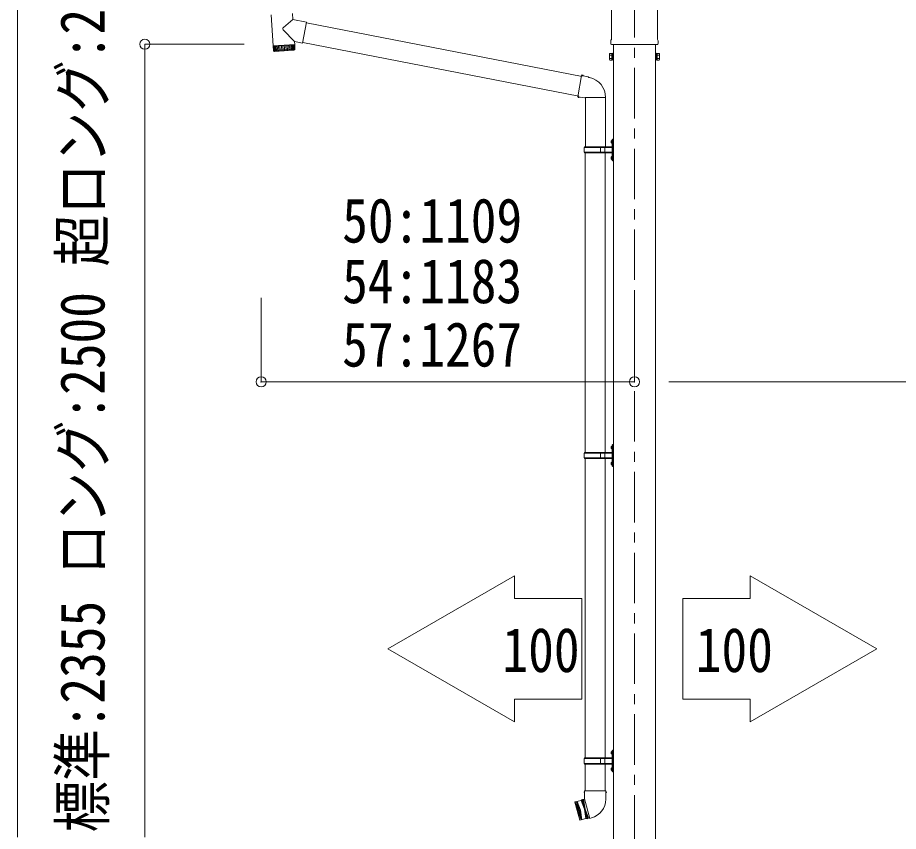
# Model space of a CAD drawing. Units: millimetres at full size, sheet at 1:30; details may follow other scales. Extents: x -8432 to 8432, y -5820 to 5820.
# Drawn here: x -406 to 2209, y -3118 to -700 of the extents above; entities that cross this region are included whole.
import ezdxf
from ezdxf.enums import TextEntityAlignment as Align

# ---------------------------------------------------------------- set-up
doc = ezdxf.new("R2010")
doc.units = ezdxf.units.MM
doc.header["$LTSCALE"] = 30
doc.header["$PDMODE"] = 32
doc.header["$PDSIZE"] = 30
doc.linetypes.add('CHAIN1', pattern=[8, 5, -1, 1, -1])
for name, color, linetype, lineweight in [('0-1_本体', 5, 'CHAIN1', 9), ('0-3_ELV2', 7, 'Continuous', 9), ('0-6_OTH_LINE', 7, 'Continuous', 9), ('0-9_OUTLINE', 7, 'Continuous', 9), ('0-E_DET2', 6, 'Continuous', 9)]:
    doc.layers.add(name, color=color, linetype=linetype, lineweight=lineweight)
doc.styles.add('ＭＳ ゴシック', font='')
doc.styles.get('ＭＳ ゴシック').set_extended_font_data('MS Gothic')

msp = doc.modelspace()

# ---------------------------------------------------------------- linework, layer by layer
at = {"layer": '0-1_本体'}
msp.add_line((1425.21, -609.63), (1425.21, -3685.06), dxfattribs=at)
at = {"layer": '0-3_ELV2', "color": 4}
for p, q in [((1356.96, -638.42), (1356.96, -765.18)), ((1493.46, -765.18), (1493.46, -638.42)), ((1354.96, -777.05), (1354.96, -769.05)), ((1356.66, -780.45), (1356.66, -780.45)), ((1356.75, -765.59), (1356.75, -765.59)), ((1356.96, -780.55), (1356.94, -780.55)), ((1356.96, -780.55), (1493.46, -780.55)), ((1362.71, -3634.45), (1362.71, -780.55)), ((1487.71, -780.55), (1487.71, -3634.45)), ((1493.48, -780.55), (1493.46, -780.55)), ((1493.67, -765.59), (1493.67, -765.59)), ((1495.46, -769.05), (1495.46, -777.05)), ((1351.21, -807.95), (1351.97, -806.64)), ((1351.21, -807.95), (1351.21, -824.95)), ((1358.21, -806.64), (1351.97, -806.64)), ((1358.21, -826.27), (1358.21, -806.64)), ((1358.21, -807.25), (1360.71, -807.25)), ((1492.21, -807.25), (1489.71, -807.25)), ((1492.21, -826.27), (1492.21, -806.64)), ((1492.21, -806.64), (1498.45, -806.64)), ((1499.21, -807.95), (1498.45, -806.64)), ((1499.21, -807.95), (1499.21, -824.95)), ((1351.21, -824.95), (1351.97, -826.27)), ((1358.21, -811.54), (1351.97, -811.54)), ((1358.21, -821.36), (1351.97, -821.36)), ((1358.21, -826.27), (1351.97, -826.27)), ((1360.71, -825.65), (1358.21, -825.65)), ((1487.71, -826.95), (1489.71, -826.95)), ((1489.71, -825.65), (1492.21, -825.65)), ((1492.21, -811.54), (1498.45, -811.54)), ((1492.21, -821.36), (1498.45, -821.36)), ((1492.21, -826.27), (1498.45, -826.27)), ((1499.21, -824.95), (1498.45, -826.27))]:
    msp.add_line(p, q, dxfattribs=at)
for points in [[(1356.77, -780.51), (1356.72, -780.49), (1356.66, -780.45)], [(1356.94, -780.55), (1356.79, -780.52), (1356.77, -780.51)], [(1493.65, -780.51), (1493.5, -780.55), (1493.48, -780.55)], [(1493.76, -780.45), (1493.76, -780.45), (1493.65, -780.51)], [(1489.71, -826.95), (1489.71, -805.95), (1487.71, -805.95)]]:
    msp.add_lwpolyline(points, dxfattribs=at)
msp.add_lwpolyline([(1360.71, -826.95), (1360.71, -805.95), (1362.71, -805.95), (1362.71, -826.95)], close=True, dxfattribs=at)
for centre, radius, start, end in [((1359.21, -769.05), 4.25, 125.37642, 180), ((1359.21, -777.05), 4.25, 180, 233.11111), ((1356.46, -765.18), 0.5, 305.4181, 359.95288), ((1493.96, -765.18), 0.5, 180.04713, 234.58188), ((1491.21, -769.05), 4.25, 0, 54.62358), ((1491.21, -777.05), 4.25, 306.88889, 0), ((1355.56, -809.09), 4.34, 145.61575, 214.38425), ((1494.87, -809.09), 4.34, 325.61575, 34.38425), ((1367.45, -816.45), 16.24, 162.41205, 197.58795), ((1355.56, -823.81), 4.34, 145.61575, 214.38425), ((1482.97, -816.45), 16.24, 342.41205, 17.58795), ((1494.87, -823.81), 4.34, 325.61575, 34.38425)]:
    msp.add_arc(centre, radius, start, end, dxfattribs=at)
at = {"layer": '0-6_OTH_LINE', "color": 6}
for p, q in [((316.66, -1782.39), (316.66, -1532.39)), ((1425.21, -1782.39), (1425.21, -1532.39)), ((1425.21, -1782.39), (316.66, -1782.39)), ((4325.21, -1782.39), (1527.35, -1782.39))]:
    msp.add_line(p, q, dxfattribs=at)
at = {"layer": '0-6_OTH_LINE'}
for p, q in [((1068.59, -2358.1), (1068.59, -2425.3)), ((1768.86, -2358.1), (1768.86, -2425.3)), ((1068.59, -2724.9), (1268.99, -2724.9)), ((1768.86, -2724.9), (1568.46, -2724.9)), ((1768.86, -2724.9), (1768.86, -2792.1))]:
    msp.add_line(p, q, dxfattribs=at)
for points in [[(1068.59, -2724.9), (1068.59, -2792.1), (692.73, -2575.1), (1068.59, -2358.1)], [(1768.86, -2792.1), (2144.72, -2575.1), (1768.86, -2358.1)], [(1068.59, -2425.3), (1268.99, -2425.3), (1268.99, -2724.9)], [(1768.86, -2425.3), (1568.46, -2425.3), (1568.46, -2724.9)]]:
    msp.add_lwpolyline(points, dxfattribs=at)
at = {"layer": '0-6_OTH_LINE', "color": 6}
for p in [(316.66, -1782.39), (1425.21, -1782.39)]:
    msp.add_point(p, dxfattribs=at)
at = {"layer": '0-9_OUTLINE'}
for p, q in [((345.97, -692.31), (352.41, -784.49)), ((411.09, -706.06), (382.78, -729.52)), ((409.81, -687.85), (411.09, -706.06)), ((451.84, -713.99), (411.09, -706.06)), ((451.84, -713.99), (439.78, -776.02)), ((1270.32, -874.86), (451.51, -715.7)), ((415.65, -771.33), (382.38, -736.85)), ((352.41, -784.49), (416.26, -780.02)), ((416.33, -781.02), (352.48, -785.48)), ((356.9, -784.17), (356.99, -785.17)), ((368.44, -784.37), (369.49, -799.33)), ((372.45, -784.09), (373.49, -799.05)), ((376.68, -783.79), (377.73, -798.76)), ((381.07, -783.49), (382.11, -798.45)), ((385.52, -783.17), (386.57, -798.14)), ((389.95, -782.87), (390.99, -797.83)), ((394.27, -782.56), (395.32, -797.53)), ((398.4, -782.27), (399.45, -797.24)), ((402.26, -782), (403.3, -796.97)), ((405.77, -781.76), (406.81, -796.72)), ((408.86, -781.54), (409.91, -796.51)), ((411.48, -781.36), (412.52, -796.32)), ((411.77, -780.34), (411.82, -781.34)), ((413.57, -781.21), (414.61, -796.18)), ((415.09, -781.11), (416.14, -796.07)), ((415.65, -771.33), (416.26, -780.02)), ((415.65, -771.33), (439.78, -776.02)), ((417.01, -794.06), (416.33, -781.02)), ((1259.95, -933.67), (440.12, -774.31)), ((352.48, -785.48), (353.62, -798.49)), ((354.2, -800.02), (353.18, -785.44)), ((353.62, -798.44), (417.01, -794)), ((354.41, -785.35), (355.45, -800.31)), ((357.27, -800.19), (356.22, -785.22)), ((414.22, -797.21), (356.82, -801.22)), ((358.58, -785.06), (359.63, -800.02)), ((362.49, -799.82), (361.44, -784.86)), ((365.8, -799.59), (364.75, -784.63)), ((1268.16, -872.46), (1257.1, -935.19)), ((1268.16, -872.46), (1269.31, -870.48)), ((1268.16, -872.46), (1287.8, -876.27)), ((1269.31, -870.48), (1272.87, -871.1)), ((1272.87, -871.1), (1273.28, -873.45)), ((1287.8, -876.27), (1289.48, -877.9)), ((1289.48, -877.9), (1291.6, -878.35)), ((1257.1, -935.19), (1257.5, -937.44)), ((1257.1, -935.19), (1276.86, -938.32)), ((1257.5, -937.44), (1261.06, -938.07)), ((1261.06, -938.07), (1262.25, -936.01)), ((1276.86, -938.32), (1279.06, -937.34)), ((1279.06, -937.34), (1279.06, -937.37)), ((1279.23, -937.56), (1279.92, -937.69)), ((1279.36, -937.59), (1279.36, -1084.45)), ((1338.39, -937.73), (1280.03, -937.73)), ((1339.2, -937.56), (1338.5, -937.69)), ((1339.06, -937.59), (1339.06, -1084.45)), ((1356.41, -1067.31), (1358.46, -1068.3)), ((1357.68, -1065.3), (1358.31, -1065.3)), ((1357.68, -1065.3), (1357.68, -1073.6)), ((1358.31, -1065.3), (1358.71, -1065.7)), ((1358.46, -1068.3), (1359.07, -1069.45)), ((1360.71, -1060.95), (1358.71, -1062.95)), ((1358.71, -1062.95), (1358.71, -1123.95)), ((1360.71, -1060.95), (1360.71, -1125.95)), ((1360.71, -1060.95), (1362.71, -1060.95)), ((1275.71, -1086.45), (1276.71, -1084.45)), ((1275.71, -1100.45), (1275.71, -1086.45)), ((1324.21, -1086.45), (1275.71, -1086.45)), ((1358.21, -1084.45), (1276.71, -1084.45)), ((1324.21, -1102.45), (1324.21, -1084.45)), ((1324.96, -1084.45), (1326.96, -1086.45)), ((1358.21, -1086.45), (1326.96, -1086.45)), ((1337.34, -1086.45), (1335.34, -1084.45)), ((1337.34, -1100.45), (1337.34, -1086.45)), ((1357.68, -1073.6), (1358.31, -1073.6)), ((1275.71, -1100.45), (1276.71, -1102.45)), ((1324.21, -1100.45), (1275.71, -1100.45)), ((1276.71, -1102.45), (1358.21, -1102.45)), ((1278.86, -1102.45), (1278.86, -1991.95)), ((1324.96, -1102.45), (1326.96, -1100.45)), ((1358.21, -1100.45), (1326.96, -1100.45)), ((1337.34, -1100.45), (1335.34, -1102.45)), ((1338.56, -1102.45), (1338.56, -1991.95)), ((1356.41, -1115.31), (1358.46, -1116.3)), ((1357.68, -1113.3), (1358.31, -1113.3)), ((1357.68, -1113.3), (1357.68, -1121.6)), ((1357.68, -1121.6), (1358.31, -1121.6)), ((1358.31, -1113.3), (1358.31, -1121.6)), ((1358.31, -1113.3), (1358.71, -1113.7)), ((1358.31, -1121.6), (1358.71, -1121.2)), ((1358.46, -1116.3), (1359.07, -1117.45)), ((1358.71, -1123.95), (1360.71, -1125.95)), ((1362.71, -1125.95), (1360.71, -1125.95)), ((1356.41, -1974.81), (1358.46, -1975.8)), ((1357.68, -1972.8), (1358.31, -1972.8)), ((1357.68, -1972.8), (1357.68, -1981.1)), ((1357.68, -1981.1), (1358.31, -1981.1)), ((1358.31, -1972.8), (1358.71, -1973.2)), ((1358.46, -1975.8), (1359.07, -1976.95)), ((1360.71, -1968.45), (1358.71, -1970.45)), ((1358.71, -1970.45), (1358.71, -2031.45)), ((1360.71, -1968.45), (1360.71, -2033.45)), ((1360.71, -1968.45), (1362.71, -1968.45)), ((1275.71, -1993.95), (1276.71, -1991.95)), ((1275.71, -2007.95), (1275.71, -1993.95)), ((1324.21, -1993.95), (1275.71, -1993.95)), ((1275.71, -2007.95), (1276.71, -2009.95)), ((1324.21, -2007.95), (1275.71, -2007.95)), ((1358.21, -1991.95), (1276.71, -1991.95)), ((1276.71, -2009.95), (1358.21, -2009.95)), ((1278.86, -2009.95), (1278.86, -2899.45)), ((1324.21, -2009.95), (1324.21, -1991.95)), ((1324.96, -1991.95), (1326.96, -1993.95)), ((1324.96, -2009.95), (1326.96, -2007.95)), ((1358.21, -1993.95), (1326.96, -1993.95)), ((1358.21, -2007.95), (1326.96, -2007.95)), ((1337.34, -1993.95), (1335.34, -1991.95)), ((1337.34, -2007.95), (1335.34, -2009.95)), ((1337.34, -2007.95), (1337.34, -1993.95)), ((1338.56, -2009.95), (1338.56, -2899.45)), ((1356.41, -2022.81), (1358.46, -2023.8)), ((1357.68, -2020.8), (1358.31, -2020.8)), ((1357.68, -2020.8), (1357.68, -2029.1)), ((1357.68, -2029.1), (1358.31, -2029.1)), ((1358.31, -2020.8), (1358.31, -2029.1)), ((1358.31, -2020.8), (1358.71, -2021.2)), ((1358.31, -2029.1), (1358.71, -2028.7)), ((1358.46, -2023.8), (1359.07, -2024.95)), ((1358.71, -2031.45), (1360.71, -2033.45)), ((1362.71, -2033.45), (1360.71, -2033.45)), ((1360.71, -2875.95), (1358.71, -2877.95)), ((1360.71, -2875.95), (1360.71, -2940.95)), ((1360.71, -2875.95), (1362.71, -2875.95)), ((1275.71, -2901.45), (1276.71, -2899.45)), ((1275.71, -2915.45), (1275.71, -2901.45)), ((1324.21, -2901.45), (1275.71, -2901.45)), ((1358.21, -2899.45), (1276.71, -2899.45)), ((1324.21, -2917.45), (1324.21, -2899.45)), ((1324.96, -2899.45), (1326.96, -2901.45)), ((1358.21, -2901.45), (1326.96, -2901.45)), ((1337.34, -2901.45), (1335.34, -2899.45)), ((1337.34, -2915.45), (1337.34, -2901.45)), ((1356.41, -2882.31), (1358.46, -2883.3)), ((1357.68, -2880.3), (1358.31, -2880.3)), ((1357.68, -2880.3), (1357.68, -2888.6)), ((1357.68, -2888.6), (1358.31, -2888.6)), ((1358.31, -2880.3), (1358.71, -2880.7)), ((1358.46, -2883.3), (1359.07, -2884.45)), ((1358.71, -2877.95), (1358.71, -2938.95)), ((1275.71, -2915.45), (1276.71, -2917.45)), ((1324.21, -2915.45), (1275.71, -2915.45)), ((1276.71, -2917.45), (1358.21, -2917.45)), ((1278.86, -2917.45), (1278.86, -2997.16)), ((1324.96, -2917.45), (1326.96, -2915.45)), ((1358.21, -2915.45), (1326.96, -2915.45)), ((1337.34, -2915.45), (1335.34, -2917.45)), ((1338.56, -2917.45), (1338.56, -2997.16)), ((1357.68, -2928.3), (1358.31, -2928.3)), ((1357.68, -2928.3), (1357.68, -2936.6)), ((1358.31, -2928.3), (1358.31, -2936.6)), ((1358.31, -2928.3), (1358.71, -2928.7)), ((1356.41, -2930.31), (1358.46, -2931.3)), ((1357.68, -2936.6), (1358.31, -2936.6)), ((1358.31, -2936.6), (1358.71, -2936.2)), ((1358.46, -2931.3), (1359.07, -2932.45)), ((1358.71, -2938.95), (1360.71, -2940.95)), ((1362.71, -2940.95), (1360.71, -2940.95)), ((1277.01, -2997.16), (1275.31, -3001.66)), ((1277.04, -3002.16), (1275.31, -3001.66)), ((1340.41, -2997.16), (1277.01, -2997.16)), ((1277.01, -2997.16), (1277.15, -3020.4)), ((1340.41, -2997.16), (1340.26, -3022.16)), ((1248.43, -3030.68), (1248.78, -3030.07)), ((1248.43, -3030.68), (1262.74, -3084.1)), ((1266.65, -3025.28), (1248.78, -3030.07)), ((1263.35, -3084.45), (1248.78, -3030.07)), ((1252.65, -3029.03), (1267.22, -3083.42)), ((1257.03, -3057), (1252.65, -3029.03)), ((1254.58, -3028.52), (1269.15, -3082.9)), ((1264.76, -3054.93), (1254.58, -3028.52)), ((1269.29, -3023.54), (1266.65, -3025.28)), ((1269.29, -3023.54), (1271.22, -3023.02)), ((1284.38, -3079.85), (1269.29, -3023.54)), ((1274.19, -3022.49), (1271.22, -3023.02)), ((1271.22, -3023.02), (1286.31, -3079.34)), ((1277.08, -3021.71), (1274.19, -3022.49)), ((1274.19, -3022.49), (1278.77, -3051.18)), ((1277.15, -3020.4), (1276.76, -3020.5)), ((1276.76, -3020.5), (1292.37, -3078.75)), ((1257.03, -3057), (1267.22, -3083.42)), ((1264.76, -3054.93), (1269.15, -3082.9)), ((1289.15, -3078.32), (1278.77, -3051.18)), ((1263.35, -3084.45), (1262.74, -3084.1)), ((1281.22, -3079.66), (1263.35, -3084.45)), ((1284.38, -3079.85), (1281.22, -3079.66)), ((1284.38, -3079.85), (1286.31, -3079.34)), ((1289.15, -3078.32), (1286.31, -3079.34)), ((1292.04, -3077.54), (1289.15, -3078.32)), ((1292.37, -3078.75), (1297.28, -3077.43))]:
    msp.add_line(p, q, dxfattribs=at)
for points in [[(1356.41, -1071.6), (1358.46, -1070.6), (1359.07, -1069.45)], [(1358.31, -1065.3), (1358.31, -1073.6), (1358.71, -1073.2)], [(1356.41, -1119.6), (1358.46, -1118.6), (1359.07, -1117.45)], [(1356.41, -1979.1), (1358.46, -1978.1), (1359.07, -1976.95)], [(1358.31, -1972.8), (1358.31, -1981.1), (1358.71, -1980.7)], [(1356.41, -2027.1), (1358.46, -2026.1), (1359.07, -2024.95)], [(1356.41, -2886.6), (1358.46, -2885.6), (1359.07, -2884.45)], [(1358.31, -2880.3), (1358.31, -2888.6), (1358.71, -2888.2)], [(1356.41, -2934.6), (1358.46, -2933.6), (1359.07, -2932.45)], [(1340.41, -2997.16), (1341.91, -3001.66), (1340.38, -3002.16)], [(1266.65, -3025.28), (1276.84, -3051.7), (1281.22, -3079.66)]]:
    msp.add_lwpolyline(points, dxfattribs=at)
for centre, radius, start, end in [((385.97, -733.37), 5, 129.65551, 223.97399), ((356.61, -798.23), 3, 185, 274.04832), ((414.01, -794.21), 3, 274, 3), ((1279.06, -937.34), 60.3, 359.96938, 78), ((1279.26, -937.37), 0.2, 180, 260), ((1279.87, -937.98), 0.3, 57.22653, 80), ((1338.55, -937.98), 0.3, 100, 122.77347), ((1339.16, -937.37), 0.2, 280, 359.96938), ((1362.01, -1069.45), 6, 136.21765, 223.78235), ((1358.21, -1083.95), 0.5, 270, 0), ((1358.21, -1085.95), 0.5, 270, 0), ((1362.01, -1117.45), 6, 136.21765, 223.78235), ((1358.21, -1100.95), 0.5, 0, 90), ((1358.21, -1102.95), 0.5, 0, 90), ((1362.01, -1976.95), 6, 136.21765, 223.78235), ((1358.21, -1991.45), 0.5, 270, 0), ((1358.21, -1993.45), 0.5, 270, 0), ((1358.21, -2008.45), 0.5, 0, 90), ((1358.21, -2010.45), 0.5, 0, 90), ((1362.01, -2024.95), 6, 136.21765, 223.78235), ((1362.01, -2884.45), 6, 136.21765, 223.78235), ((1358.21, -2898.95), 0.5, 270, 0), ((1358.21, -2900.95), 0.5, 270, 0), ((1362.01, -2932.45), 6, 136.21765, 223.78235), ((1358.21, -2915.95), 0.5, 0, 90), ((1358.21, -2917.95), 0.5, 0, 90), ((1282.26, -3021.41), 58, 285, 359.65623)]:
    msp.add_arc(centre, radius, start, end, dxfattribs=at)
at = {"layer": '0-E_DET2'}
for p, q in [((-406.37, -3134.45), (-406.37, -670.68)), ((-28.62, -779.45), (266.67, -779.45)), ((-28.62, -3134.45), (-28.62, -779.45))]:
    msp.add_line(p, q, dxfattribs=at)
msp.add_point((-28.62, -779.45), dxfattribs=at)

# ---------------------------------------------------------------- texts
at = {"layer": '0-6_OTH_LINE', "style": 'ＭＳ ゴシック', "width": 0.85}
msp.add_text('標準:2355 ロング:2500 超ロング:2800', height=132, rotation=90, dxfattribs=at).set_placement((-108.74, -3120.32), align=Align.BOTTOM_LEFT)
for s, p in [('50:1109', (557.33, -1408.12)), ('54:1183', (557.33, -1588.16)), ('57:1267', (557.33, -1776.39)), ('100', (1033.21, -2683.86)), ('100', (1607.19, -2683.86))]:
    msp.add_text(s, height=132, dxfattribs=at).set_placement(p, align=Align.BOTTOM_LEFT)

doc.saveas('drawing.dxf')
